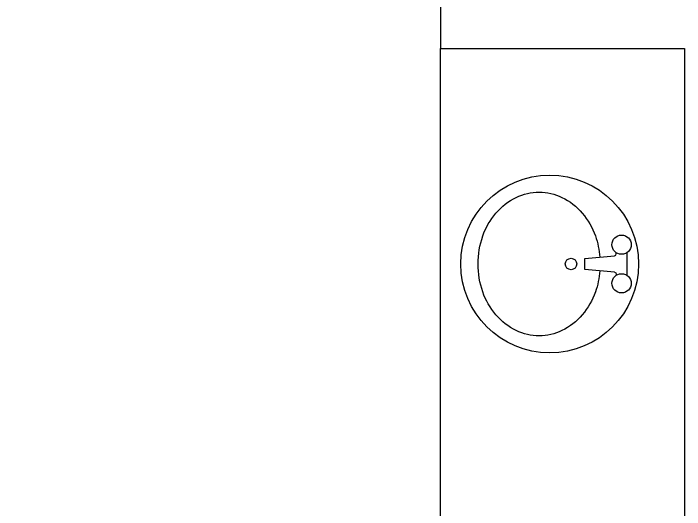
# Model space of a CAD drawing. Header units: millimetres. Extents: x -205 to 117945, y 114 to 103664.
# Drawn here: x 66795 to 68445, y 64029 to 65250 of the extents above; entities that cross this region are included whole.
import ezdxf

# ---------------------------------------------------------------- set-up
doc = ezdxf.new("R2010")
doc.units = ezdxf.units.MM
doc.layers.add('A-TOILET', color=252, linetype='Continuous')
doc.layers.add('A-WALL', color=3, linetype='Continuous')

msp = doc.modelspace()

# ---------------------------------------------------------------- linework, layer by layer
at = {"layer": 'A-TOILET'}
for p, q in [((68199.8, 64646.6), (68272.4, 64653.5)), ((68276.7, 64658.2), (68276.7, 64661.2)), ((68303.3, 64605.5), (68303.3, 64661.2)), ((68199.8, 64620), (68199.8, 64646.6)), ((68272.4, 64613.2), (68199.8, 64620))]:
    msp.add_line(p, q, dxfattribs=at)
msp.add_lwpolyline([(67844.8, 65163.6), (68444.8, 65163.6), (68444.8, 63263.6), (67844.8, 63263.6)], close=True, dxfattribs=at)
for points in [[(68236.6, 64616.6, -0.064435), (68225.5, 64564.5, -0.091719), (68193.3, 64508.4, -0.103599), (68143.4, 64469.6, -0.113912), (68087.2, 64456.6, -0.113912), (68031, 64469.6, -0.103599), (67981, 64508.4, -0.091719), (67948.8, 64564.5, -0.084785), (67937.1, 64633.3, -0.084785), (67948.8, 64702.2, -0.091719), (67981, 64758.3, -0.103599), (68031, 64797.1, -0.113912), (68087.2, 64810, -0.113912), (68143.4, 64797.1, -0.103599), (68193.3, 64758.3, -0.091719), (68225.5, 64702.2, -0.064435), (68236.6, 64650.1, -0.084785)], [(68272.4, 64613.2, -0.386916), (68276.7, 64608.5), (68276.7, 64605.5)]]:
    msp.add_lwpolyline(points, format="xyb", dxfattribs=at)
for centre, radius in [((68113.3, 64633.3), 218.5), ((68290, 64680.8), 23.7), ((68165.6, 64633.3), 14.2), ((68290, 64585.8), 23.7)]:
    msp.add_circle(centre, radius, dxfattribs=at)
msp.add_arc((68272, 64658.2), 4.75, 275.3909, 0, dxfattribs=at)
at = {"layer": 'A-WALL'}
msp.add_line((67844.8, 65363.6), (67844.8, 65163.6), dxfattribs=at)
at = {"layer": 'A-WALL', "flags": 128}
msp.add_lwpolyline([(67844.8, 65163.6), (68444.8, 65163.6), (68444.8, 63263.6), (66794.8, 63263.6)], dxfattribs=at)

doc.saveas('drawing.dxf')
